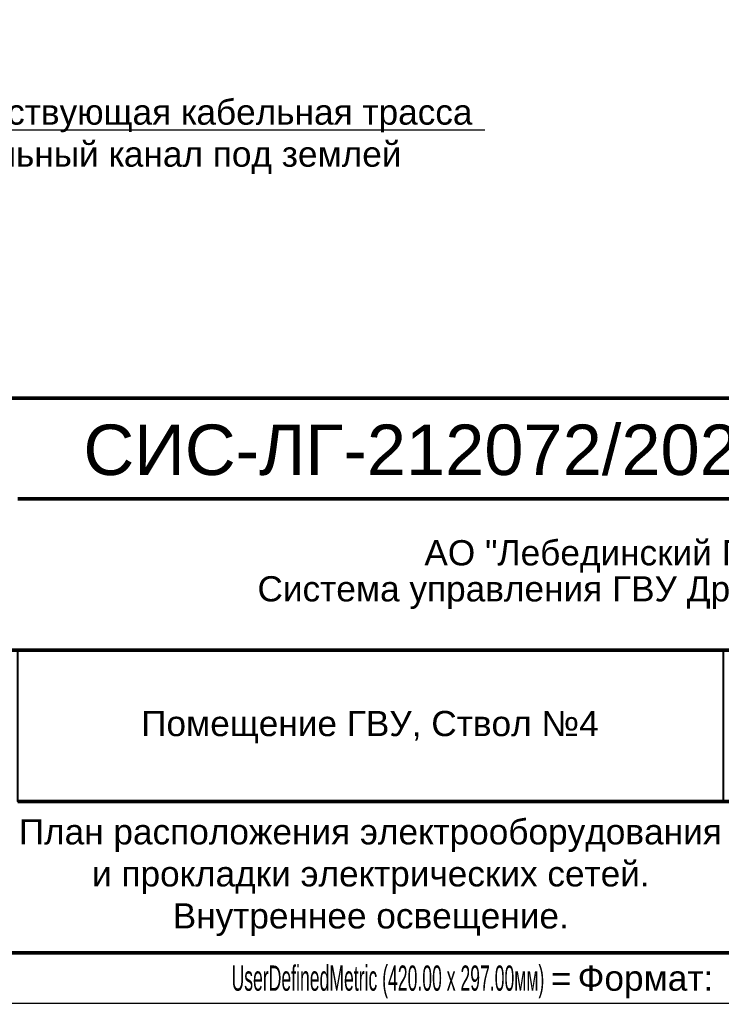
# Model space of a CAD drawing. Header units: millimetres. Extents: x -276 to 1709, y 11 to 936.
# Drawn here: x 1137.8 to 1207.4, y 13.7 to 111.2 of the extents above; entities that cross this region are included whole.
import ezdxf
from ezdxf import colors
from ezdxf.entities.mleader import LeaderData, LeaderLine
from ezdxf.enums import TextEntityAlignment as Align
from ezdxf.math import Vec2, Vec3

# ---------------------------------------------------------------- set-up
doc = ezdxf.new("R2010")
doc.units = ezdxf.units.MM
doc.layers.add('0-рамка', color=7, linetype='Continuous')
doc.layers.add('VPORTS', color=254, linetype='Continuous', plot=False)
doc.styles.add('ASU', font='arial.ttf', dxfattribs={"height": 2.5})

# ---------------------------------------------------------------- blocks, each defined once
blk = doc.blocks.new('*U17')
blk.add_lwpolyline([(-120, 30), (-50, 30), (-50, 15), (-120, 15)], close=True)
at = {"layer": '0-рамка', "color": 0, "linetype": 'Continuous', "lineweight": 50}
for p, q in [((-185, 55), (0, 55)), ((-120, 45), (0, 45)), ((-185, 30), (0, 30)), ((-120, 15), (0, 15))]:
    blk.add_line(p, q, dxfattribs=at)
at = {"style": 'ASU', "flags": 8}
for tag, height, p in [('DATE10', 2.5, (-125, 52.5)), ('DATE9', 2.5, (-125, 47.5)), ('DATE8', 2.5, (-125, 42.5)), ('DATE7', 2.5, (-125, 37.5)), ('DATE1', 2.5, (-125, 27.5)), ('DATE2', 2.5, (-125, 22.5)), ('NOST1', 5, (-27.5, 20)), ('DATE3', 2.5, (-125, 17.5)), ('DATE4', 2.5, (-125, 12.5)), ('DATE5', 2.5, (-125, 7.5)), ('DATE6', 2.5, (-125, 2.5))]:
    blk.add_attdef(tag, text='', height=height, dxfattribs=at).set_placement(p, align=Align.MIDDLE_CENTER)
blk.add_attdef('PROJNUM1_001', (-105.115, 48.046), '', height=5, dxfattribs=at)
at = {"style": 'ASU'}
blk.add_attdef('NAME_ZDANIE1_001', (-227.323, 21.405), '', height=3, dxfattribs=at)
at = {"color": 0, "linetype": 'Continuous', "lineweight": 25, "style": 'ASU', "flags": 4}
blk.add_attdef('FORMAT2', (-50, -3.75), '', height=2.5, dxfattribs=at)
at = {"layer": '0-рамка', "color": 0, "linetype": 'Continuous', "lineweight": 25, "style": 'ASU'}
blk.add_text('Формат:', height=2.5, dxfattribs=at).set_placement((-51, -1.25), align=Align.TOP_RIGHT)
at = {"layer": '0-рамка', "color": 0, "linetype": 'Continuous', "lineweight": 35, "insert": (-60, 37.5), "char_height": 2.5, "width": 120, "attachment_point": 5, "line_spacing_factor": 0.857143, "style": 'ASU'}
blk.add_mtext('АО "Лебединский ГОК ". \\PСистема управления ГВУ Дренажной шахты', dxfattribs=at)
at = {"layer": '0-рамка', "color": 0, "linetype": 'Continuous', "lineweight": 25, "style": 'ASU', "flags": 8}
for tag, p in [('REV4', (-180, 52.5)), ('KU4', (-170, 52.5)), ('SH_REV4', (-160, 52.5)), ('REV_NO4', (-150, 52.5)), ('REV3', (-180, 47.5)), ('KU3', (-170, 47.5)), ('SH_REV3', (-160, 47.5)), ('REV_NO3', (-150, 47.5)), ('REV2', (-180, 42.5)), ('KU2', (-170, 42.5)), ('SH_REV2', (-160, 42.5)), ('REV_NO2', (-150, 42.5)), ('REV1', (-180, 37.5)), ('KU1', (-170, 37.5)), ('SH_REV1', (-160, 37.5)), ('REV_NO1', (-150, 37.5))]:
    blk.add_attdef(tag, text='', height=2.5, dxfattribs=at).set_placement(p, align=Align.MIDDLE_CENTER)
for tag, p in [('DRAWN', (-183.741, 26.25)), ('CHKD', (-184, 21.25)), ('NAME2', (-164, 21.25)), ('TECH_CHKD', (-184, 16.25)), ('NAME3', (-164, 16.25)), ('LED', (-184, 11.25)), ('NAME4', (-164, 11.25)), ('STD_CONTROL', (-184, 6.25)), ('VIEW_001', (-97.484, 6.617)), ('NAME5', (-164, 6.25)), ('_GIP', (-184, 1.25)), ('NAME6', (-164, 1.25))]:
    blk.add_attdef(tag, p, '', height=2.5, dxfattribs=at)
at = {"layer": '0-рамка', "color": 0, "linetype": 'Continuous', "lineweight": 25, "style": 'ASU', "width": 0.8, "flags": 8}
blk.add_attdef('NAME1', (-164, 26.25), '', height=2.5, dxfattribs=at)
at = {"layer": '0-рамка', "color": 0, "linetype": 'Continuous', "lineweight": 50, "style": 'ASU', "flags": 8}
for tag, p in [('PHASE', (-42.5, 17.5)), ('SHTS', (-10, 17.5))]:
    blk.add_attdef(tag, text='', height=5, dxfattribs=at).set_placement(p, align=Align.CENTER)
at = {"layer": 'VPORTS', "linetype": 'Continuous', "lineweight": 15, "transparency": 33554483, "style": 'ASU'}
blk.add_text('=', height=2.5, dxfattribs=at).set_placement((-66.083, -3.788), align=Align.CENTER)
at = {"layer": 'VPORTS', "color": 0, "linetype": 'Continuous', "lineweight": 25, "transparency": 33554483, "style": 'ASU', "width": 0.5, "flags": 8}
blk.add_attdef('FORMAT1', text='', height=2.5, dxfattribs=at).set_placement((-67.756, -3.75), align=Align.RIGHT)

msp = doc.modelspace()

# ---------------------------------------------------------------- linework, layer by layer
at = {"layer": '0-рамка', "lineweight": 5}
msp.add_lwpolyline([(843.421, 13.714), (1263.421, 13.714), (1263.421, 310.714), (843.421, 310.714)], close=True, dxfattribs=at)
at = {"layer": '0-рамка', "lineweight": 50}
msp.add_lwpolyline([(862.627, 18.714), (1257.627, 18.714), (1257.627, 305.714), (862.627, 305.714)], close=True, dxfattribs=at)

# ---------------------------------------------------------------- block references
at = {"color": 0, "linetype": 'Continuous', "lineweight": 25}
ref = msp.add_blockref('*U17', (1257.627, 18.714), dxfattribs=at)
ref.add_attrib('VIEW_001', 'План расположения электрооборудования', (1137.733, 29.469), dxfattribs={"layer": '0-рамка', "color": 0, "linetype": 'Continuous', "lineweight": 25, "height": 2.5, "style": 'ASU'})
ref.add_attrib('FORMAT1', 'UserDefinedMetric (420.00 x 297.00мм)', dxfattribs={"layer": 'VPORTS', "color": 0, "linetype": 'Continuous', "lineweight": 25, "transparency": 33554483, "height": 2.5, "style": 'ASU', "width": 0.5}).set_placement((1189.871, 14.964), align=Align.RIGHT)
ref.add_attrib('PROJNUM1_001', 'СИС-ЛГ-212072/2021-ЭОМ.11', (1144.143, 66.084), dxfattribs={"height": 5, "style": 'ASU'})
ref.add_attrib('NAME_ZDANIE1_001', 'Помещение ГВУ, Ствол №4', (1149.875, 40.2), dxfattribs={"height": 2.5, "style": 'ASU'})
ref.add_attrib('VIEW_002', 'и прокладки электрических сетей.', (1144.998, 25.302), dxfattribs={"layer": '0-рамка', "color": 0, "linetype": 'Continuous', "lineweight": 25, "height": 2.5, "style": 'ASU'})
ref.add_attrib('VIEW_003', 'Внутреннее освещение.', (1153.003, 21.135), dxfattribs={"layer": '0-рамка', "color": 0, "linetype": 'Continuous', "lineweight": 25, "height": 2.5, "style": 'ASU'})

# ---------------------------------------------------------------- leaders
ml = msp.add_multileader_mtext('Standard')
ml.set_content('Существующая кабельная трасса\\PКабельный канал под землей', color=256, style='ASU')
ml.set_leader_properties(color=256, linetype='ByLayer', lineweight=18)
ml.build(insert=Vec2(0, 0))
ml.multileader.update_dxf_attribs({"has_dogleg": 0, "text_left_attachment_type": 6, "text_right_attachment_type": 6, "dogleg_length": 0.36, "arrow_head_size": 2})
ctx = ml.context
ctx.base_point, ctx.char_height, ctx.arrow_head_size, ctx.landing_gap_size, ctx.plane_origin = Vec3(1126.5, 100.3), 2.5, 2, 1, Vec3(1107.456, 121.23)
ctx.left_attachment, ctx.right_attachment = 6, 6
notes = []
notes.append((ctx, [(0, (1, 1, 0), (1126.14, 100.3), (1, 0), 0.36, [(0, [(1118.582, 130.951)], 0, [])])]))
ctx.mtext.insert, ctx.mtext.flow_direction = Vec3(1127.5, 103.313), 5
for ctx, leaders in notes:
    for number, flags, end, landing, length, lines in leaders:
        leader = LeaderData()
        leader.index, (leader.has_last_leader_line, leader.has_dogleg_vector, leader.attachment_direction) = number, flags
        leader.last_leader_point, leader.dogleg_vector, leader.dogleg_length = Vec3(end), Vec3(landing), length
        for number, points, colour, breaks in lines:
            line = LeaderLine()
            line.index, line.vertices, line.color, line.breaks = number, Vec3.list(points), colors.encode_raw_color(colour), breaks
            leader.lines.append(line)
        ctx.leaders.append(leader)

doc.saveas('drawing.dxf')
